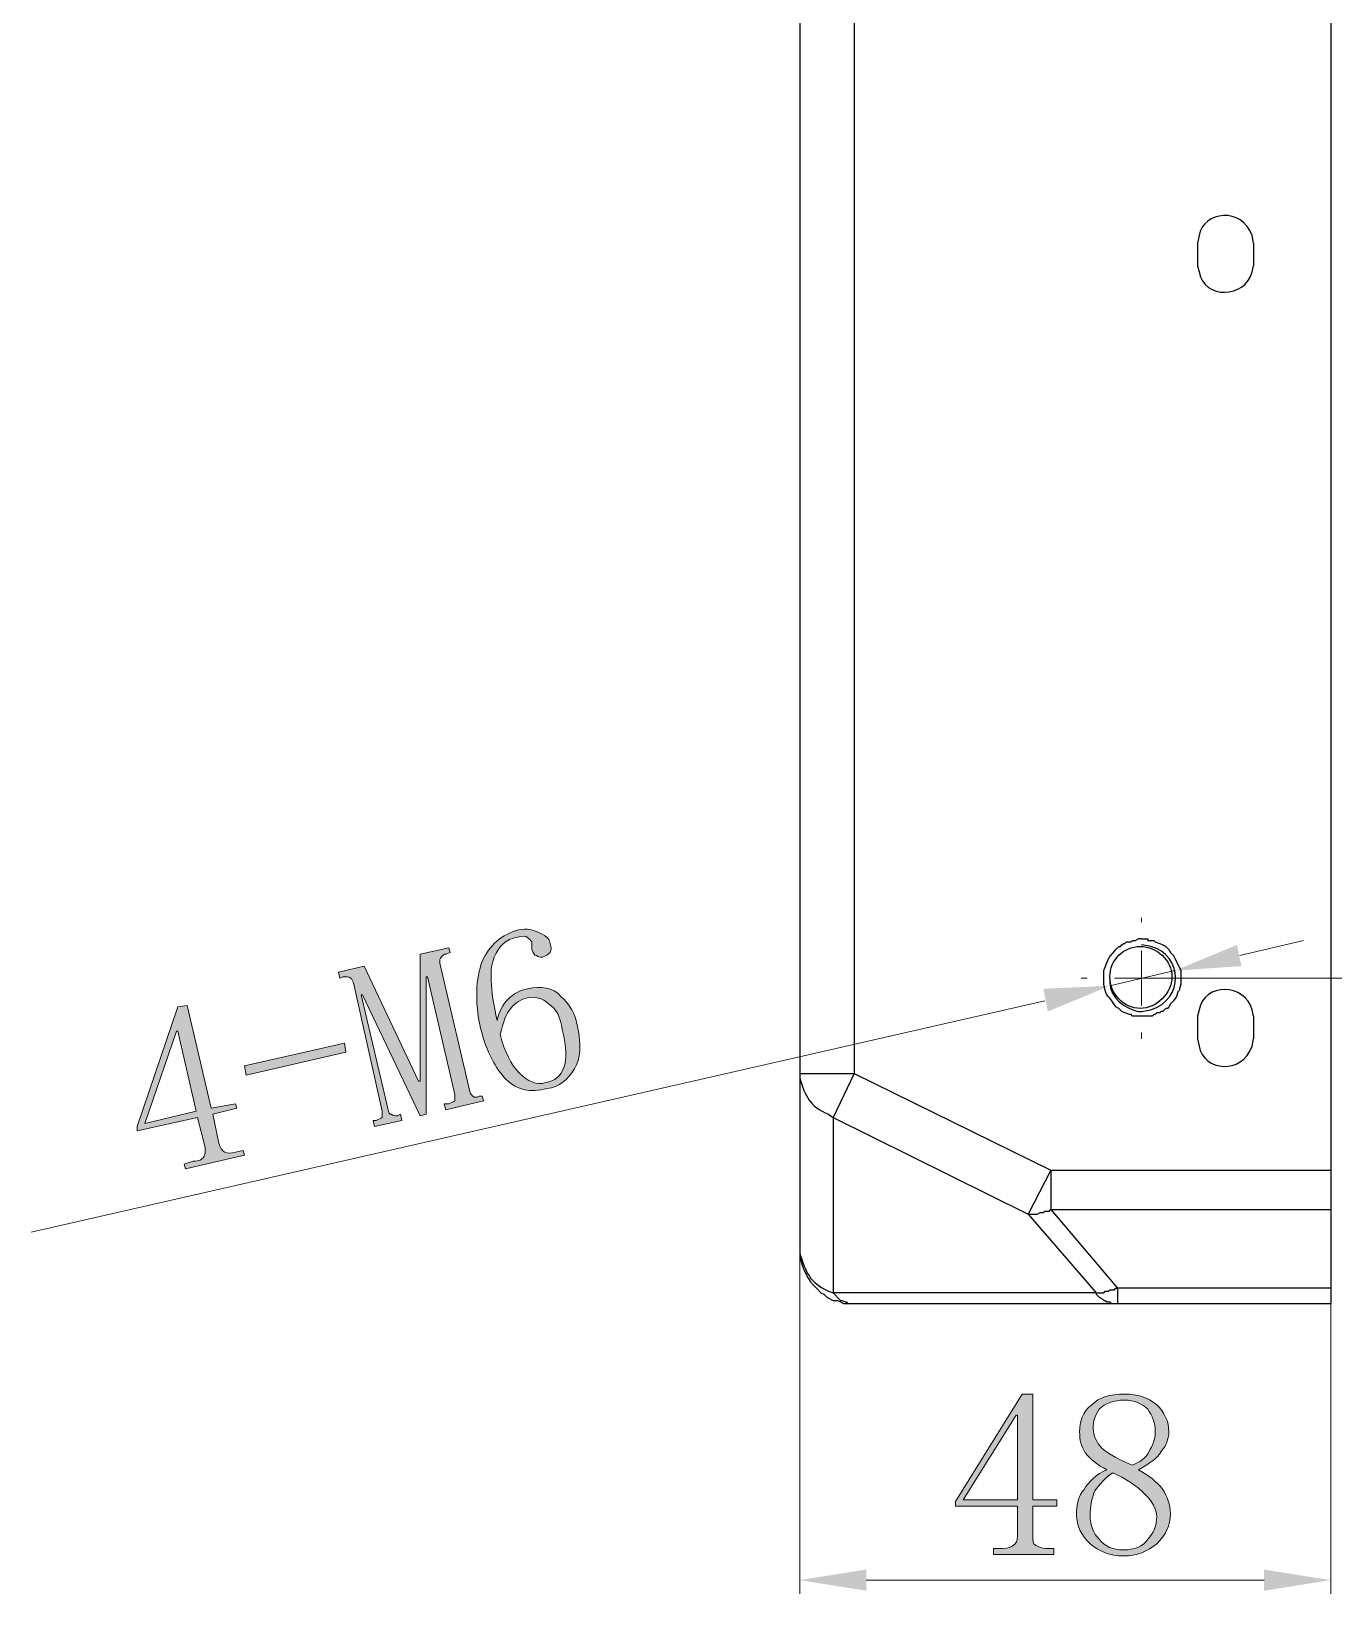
# Model space of a CAD drawing. Header units: millimetres. Extents: x 0 to 297, y 0 to 210.
# Drawn here: x 142.36 to 160.59, y 99.13 to 120.99 of the extents above; entities that cross this region are included whole.
import ezdxf

# ---------------------------------------------------------------- set-up
doc = ezdxf.new("R2010")
doc.units = ezdxf.units.MM

msp = doc.modelspace()

# ---------------------------------------------------------------- hatches: boundary and pattern name
h = msp.add_hatch(color=7)
edge = h.paths.add_edge_path(flags=0)
edge.add_spline(control_points=[(144.988386, 105.434111), (145.009588, 105.370611), (145.03079, 105.328313), (145.073088, 105.307111), (145.115386, 105.286015), (145.15779, 105.286015), (145.22129, 105.307111), (145.22129, 105.307111), (145.327088, 105.328313), (145.327088, 105.328313), (145.327088, 105.328313), (145.34829, 105.264813), (145.34829, 105.264813), (145.34829, 105.264813), (144.52279, 105.074313), (144.52279, 105.074313), (144.52279, 105.074313), (144.501588, 105.137813), (144.501588, 105.137813), (144.501588, 105.137813), (144.628588, 105.180111), (144.628588, 105.180111), (144.71329, 105.180111), (144.755588, 105.201313), (144.77679, 105.243611), (144.797886, 105.264813), (144.797886, 105.328313), (144.797886, 105.370611), (144.797886, 105.370611), (144.692088, 105.794015), (144.692088, 105.794015), (144.692088, 105.794015), (143.845386, 105.603515), (143.845386, 105.603515), (143.845386, 105.603515), (143.845386, 105.667015), (143.845386, 105.667015), (143.845386, 105.667015), (144.416886, 107.339111), (144.416886, 107.339111), (144.416886, 107.339111), (144.543886, 107.360313), (144.543886, 107.360313), (144.543886, 107.360313), (144.882588, 105.921015), (144.882588, 105.921015), (144.882588, 105.921015), (145.22129, 105.984515), (145.22129, 105.984515), (145.22129, 105.984515), (145.242386, 105.921015), (145.242386, 105.921015), (145.242386, 105.921015), (144.90379, 105.836313), (144.90379, 105.836313), (144.90379, 105.836313), (144.988386, 105.434111), (144.988386, 105.434111)], knot_values=[0, 0, 0, 0, 1, 1, 1, 2, 2, 2, 3, 3, 3, 4, 4, 4, 5, 5, 5, 6, 6, 6, 7, 7, 7, 8, 8, 8, 9, 9, 9, 10, 10, 10, 11, 11, 11, 12, 12, 12, 13, 13, 13, 14, 14, 14, 15, 15, 15, 16, 16, 16, 17, 17, 17, 18, 18, 18, 19, 19, 19, 19], degree=3, periodic=1)
edge = h.paths.add_edge_path(flags=0)
edge.add_spline(control_points=[(144.39579, 107.000515), (144.39579, 107.000515), (143.95129, 105.709313), (143.95129, 105.709313), (143.95129, 105.709313), (144.670886, 105.878611), (144.670886, 105.878611), (144.670886, 105.878611), (144.416886, 107.000515), (144.416886, 107.000515), (144.416886, 107.000515), (144.39579, 107.000515), (144.39579, 107.000515)], knot_values=[0, 0, 0, 0, 1, 1, 1, 2, 2, 2, 3, 3, 3, 4, 4, 4, 4], degree=3, periodic=1)
edge = h.paths.add_edge_path(flags=0)
edge.add_spline(control_points=[(145.369386, 106.386611), (145.369386, 106.386611), (145.34829, 106.513611), (145.34829, 106.513611), (145.34829, 106.513611), (146.74529, 106.831111), (146.74529, 106.831111), (146.74529, 106.831111), (146.766386, 106.704111), (146.766386, 106.704111), (146.766386, 106.704111), (145.369386, 106.386611), (145.369386, 106.386611)], knot_values=[0, 0, 0, 0, 1, 1, 1, 2, 2, 2, 3, 3, 3, 4, 4, 4, 4], degree=3, periodic=1)
edge = h.paths.add_edge_path(flags=0)
edge.add_spline(control_points=[(148.502088, 106.153813), (148.502088, 106.132611), (148.52329, 106.111515), (148.544386, 106.090313), (148.565588, 106.069111), (148.58679, 106.069111), (148.629088, 106.090313), (148.629088, 106.090313), (148.671386, 106.090313), (148.671386, 106.090313), (148.671386, 106.090313), (148.692588, 106.026813), (148.692588, 106.026813), (148.692588, 106.026813), (148.163386, 105.899813), (148.163386, 105.899813), (148.163386, 105.899813), (148.14229, 105.984515), (148.14229, 105.984515), (148.14229, 105.984515), (148.20579, 105.984515), (148.20579, 105.984515), (148.248088, 106.005611), (148.26929, 106.005611), (148.290386, 106.026813), (148.290386, 106.048015), (148.290386, 106.090313), (148.290386, 106.111515), (148.290386, 106.111515), (147.909386, 107.762515), (147.909386, 107.762515), (147.909386, 107.762515), (147.88829, 107.762515), (147.88829, 107.762515), (147.88829, 107.762515), (147.88829, 105.836313), (147.88829, 105.836313), (147.88829, 105.836313), (147.803588, 105.815111), (147.803588, 105.815111), (147.803588, 105.815111), (146.99929, 107.508515), (146.99929, 107.508515), (146.99929, 107.508515), (146.978088, 107.508515), (146.978088, 107.508515), (146.978088, 107.508515), (147.359088, 105.899813), (147.359088, 105.899813), (147.359088, 105.857515), (147.38029, 105.836313), (147.401386, 105.836313), (147.422588, 105.815111), (147.44379, 105.815111), (147.486088, 105.815111), (147.486088, 105.815111), (147.528386, 105.836313), (147.528386, 105.836313), (147.528386, 105.836313), (147.549588, 105.751611), (147.549588, 105.751611), (147.549588, 105.751611), (147.168588, 105.667015), (147.168588, 105.667015), (147.168588, 105.667015), (147.147386, 105.751611), (147.147386, 105.751611), (147.147386, 105.751611), (147.18979, 105.751611), (147.18979, 105.751611), (147.232088, 105.772813), (147.25329, 105.772813), (147.274386, 105.794015), (147.274386, 105.815111), (147.274386, 105.857515), (147.274386, 105.878611), (147.274386, 105.878611), (146.87229, 107.677813), (146.87229, 107.677813), (146.851088, 107.720111), (146.851088, 107.741313), (146.829886, 107.741313), (146.80879, 107.762515), (146.766386, 107.762515), (146.724088, 107.762515), (146.724088, 107.762515), (146.68179, 107.741313), (146.68179, 107.741313), (146.68179, 107.741313), (146.660588, 107.826015), (146.660588, 107.826015), (146.660588, 107.826015), (147.020386, 107.910611), (147.020386, 107.910611), (147.020386, 107.910611), (147.782386, 106.302015), (147.782386, 106.302015), (147.782386, 106.302015), (147.803588, 106.302015), (147.803588, 106.302015), (147.803588, 106.302015), (147.803588, 108.080015), (147.803588, 108.080015), (147.803588, 108.080015), (148.20579, 108.164611), (148.20579, 108.164611), (148.20579, 108.164611), (148.226886, 108.101111), (148.226886, 108.101111), (148.226886, 108.101111), (148.163386, 108.080015), (148.163386, 108.080015), (148.14229, 108.080015), (148.121088, 108.058813), (148.099886, 108.037611), (148.07879, 108.016515), (148.07879, 107.995313), (148.07879, 107.953015), (148.07879, 107.953015), (148.502088, 106.153813), (148.502088, 106.153813)], knot_values=[0, 0, 0, 0, 1, 1, 1, 2, 2, 2, 3, 3, 3, 4, 4, 4, 5, 5, 5, 6, 6, 6, 7, 7, 7, 8, 8, 8, 9, 9, 9, 10, 10, 10, 11, 11, 11, 12, 12, 12, 13, 13, 13, 14, 14, 14, 15, 15, 15, 16, 16, 16, 17, 17, 17, 18, 18, 18, 19, 19, 19, 20, 20, 20, 21, 21, 21, 22, 22, 22, 23, 23, 23, 24, 24, 24, 25, 25, 25, 26, 26, 26, 27, 27, 27, 28, 28, 28, 29, 29, 29, 30, 30, 30, 31, 31, 31, 32, 32, 32, 33, 33, 33, 34, 34, 34, 35, 35, 35, 36, 36, 36, 37, 37, 37, 38, 38, 38, 39, 39, 39, 40, 40, 40, 40], degree=3, periodic=1)
edge = h.paths.add_edge_path(flags=0)
edge.add_spline(control_points=[(148.925386, 106.958111), (148.988886, 106.704111), (149.073588, 106.534813), (149.200588, 106.407813), (149.306386, 106.302015), (149.433386, 106.238515), (149.560386, 106.280813), (149.687386, 106.302015), (149.772088, 106.365515), (149.814386, 106.492515), (149.85679, 106.598313), (149.85679, 106.767611), (149.79329, 107.021611), (149.772088, 107.191015), (149.708588, 107.318015), (149.60279, 107.381515), (149.518088, 107.466111), (149.41229, 107.487313), (149.306386, 107.466111), (149.22179, 107.445015), (149.137088, 107.402611), (149.073588, 107.318015), (149.010088, 107.254515), (148.96779, 107.127515), (148.925386, 106.958111), (148.925386, 106.958111), (148.925386, 106.958111), (148.925386, 106.958111)], knot_values=[0, 0, 0, 0, 1, 1, 1, 2, 2, 2, 3, 3, 3, 4, 4, 4, 5, 5, 5, 6, 6, 6, 7, 7, 7, 8, 8, 8, 9, 9, 9, 9], degree=3, periodic=1)
edge = h.paths.add_edge_path(flags=0)
edge.add_spline(control_points=[(149.306386, 107.593111), (149.496886, 107.635515), (149.66629, 107.614313), (149.772088, 107.487313), (149.899088, 107.381515), (149.98379, 107.233313), (150.004886, 107.064015), (150.068386, 106.810015), (150.04729, 106.619515), (149.962588, 106.471313), (149.877886, 106.323111), (149.750886, 106.217313), (149.581588, 106.196111), (149.34879, 106.132611), (149.15829, 106.175015), (149.010088, 106.323111), (148.861886, 106.471313), (148.734886, 106.704111), (148.65029, 107.042813), (148.565588, 107.423813), (148.58679, 107.741313), (148.671386, 107.974111), (148.77729, 108.207015), (148.946588, 108.355111), (149.179386, 108.418611), (149.306386, 108.439813), (149.391088, 108.418611), (149.47579, 108.376313), (149.581588, 108.334015), (149.623886, 108.270515), (149.623886, 108.228111), (149.645088, 108.164611), (149.645088, 108.143515), (149.623886, 108.101111), (149.60279, 108.080015), (149.581588, 108.058813), (149.518088, 108.037611), (149.47579, 108.037611), (149.454588, 108.037611), (149.433386, 108.058813), (149.391088, 108.058813), (149.391088, 108.101111), (149.369886, 108.143515), (149.369886, 108.164611), (149.369886, 108.164611), (149.369886, 108.185813), (149.369886, 108.207015), (149.369886, 108.228111), (149.369886, 108.249313), (149.34879, 108.270515), (149.327588, 108.291611), (149.306386, 108.312813), (149.28529, 108.334015), (149.22179, 108.334015), (149.15829, 108.312813), (149.010088, 108.291611), (148.90429, 108.185813), (148.84079, 108.037611), (148.77729, 107.889515), (148.77729, 107.593111), (148.883088, 107.148611), (148.90429, 107.275611), (148.96779, 107.381515), (149.03129, 107.445015), (149.115886, 107.529611), (149.200588, 107.572015), (149.306386, 107.593111)], knot_values=[0, 0, 0, 0, 1, 1, 1, 2, 2, 2, 3, 3, 3, 4, 4, 4, 5, 5, 5, 6, 6, 6, 7, 7, 7, 8, 8, 8, 9, 9, 9, 10, 10, 10, 11, 11, 11, 12, 12, 12, 13, 13, 13, 14, 14, 14, 15, 15, 15, 16, 16, 16, 17, 17, 17, 18, 18, 18, 19, 19, 19, 20, 20, 20, 21, 21, 21, 22, 22, 22, 22], degree=3, periodic=1)
h = msp.add_hatch(color=7)
h.dxf.hatch_style = 2
h.paths.add_polyline_path([(159.233588, 108.207015), (159.297088, 107.910611), (158.36579, 107.847111)])
h = msp.add_hatch(color=7)
h.dxf.hatch_style = 2
h.paths.add_polyline_path([(156.52429, 107.593111), (156.58779, 107.275611), (157.455588, 107.635515)])
h = msp.add_hatch(color=7)
edge = h.paths.add_edge_path(flags=0)
edge.add_spline(control_points=[(156.376088, 99.930813), (156.376088, 99.867313), (156.376088, 99.825015), (156.418386, 99.803813), (156.46079, 99.782611), (156.503088, 99.761515), (156.566588, 99.761515), (156.566588, 99.761515), (156.672386, 99.761515), (156.672386, 99.761515), (156.672386, 99.761515), (156.672386, 99.676813), (156.672386, 99.676813), (156.672386, 99.676813), (155.82579, 99.676813), (155.82579, 99.676813), (155.82579, 99.676813), (155.82579, 99.761515), (155.82579, 99.761515), (155.82579, 99.761515), (155.95279, 99.761515), (155.95279, 99.761515), (156.037386, 99.761515), (156.07979, 99.782611), (156.100886, 99.803813), (156.14329, 99.825015), (156.164386, 99.867313), (156.164386, 99.930813), (156.164386, 99.930813), (156.164386, 100.354111), (156.164386, 100.354111), (156.164386, 100.354111), (155.296588, 100.354111), (155.296588, 100.354111), (155.296588, 100.354111), (155.296588, 100.417611), (155.296588, 100.417611), (155.296588, 100.417611), (156.227886, 101.920515), (156.227886, 101.920515), (156.227886, 101.920515), (156.376088, 101.920515), (156.376088, 101.920515), (156.376088, 101.920515), (156.376088, 100.438813), (156.376088, 100.438813), (156.376088, 100.438813), (156.71479, 100.438813), (156.71479, 100.438813), (156.71479, 100.438813), (156.71479, 100.354111), (156.71479, 100.354111), (156.71479, 100.354111), (156.376088, 100.354111), (156.376088, 100.354111), (156.376088, 100.354111), (156.376088, 99.930813), (156.376088, 99.930813)], knot_values=[0, 0, 0, 0, 1, 1, 1, 2, 2, 2, 3, 3, 3, 4, 4, 4, 5, 5, 5, 6, 6, 6, 7, 7, 7, 8, 8, 8, 9, 9, 9, 10, 10, 10, 11, 11, 11, 12, 12, 12, 13, 13, 13, 14, 14, 14, 15, 15, 15, 16, 16, 16, 17, 17, 17, 18, 18, 18, 19, 19, 19, 19], degree=3, periodic=1)
edge = h.paths.add_edge_path(flags=0)
edge.add_spline(control_points=[(156.14329, 101.624111), (156.14329, 101.624111), (155.402386, 100.438813), (155.402386, 100.438813), (155.402386, 100.438813), (156.164386, 100.438813), (156.164386, 100.438813), (156.164386, 100.438813), (156.164386, 101.624111), (156.164386, 101.624111), (156.164386, 101.624111), (156.14329, 101.624111), (156.14329, 101.624111)], knot_values=[0, 0, 0, 0, 1, 1, 1, 2, 2, 2, 3, 3, 3, 4, 4, 4, 4], degree=3, periodic=1)
edge = h.paths.add_edge_path(flags=0)
edge.add_spline(control_points=[(157.180386, 100.227111), (157.180386, 100.079015), (157.22279, 99.973111), (157.307386, 99.888515), (157.392088, 99.782611), (157.497886, 99.740313), (157.646088, 99.740313), (157.79429, 99.740313), (157.92129, 99.782611), (157.98479, 99.888515), (158.069386, 99.973111), (158.11179, 100.079015), (158.11179, 100.206015), (158.11179, 100.311813), (158.04829, 100.417611), (157.942386, 100.523515), (157.836588, 100.629313), (157.688386, 100.735111), (157.497886, 100.819813), (157.392088, 100.756313), (157.307386, 100.650515), (157.243886, 100.565813), (157.201588, 100.460015), (157.180386, 100.333015), (157.180386, 100.227111), (157.180386, 100.227111), (157.180386, 100.227111), (157.180386, 100.227111)], knot_values=[0, 0, 0, 0, 1, 1, 1, 2, 2, 2, 3, 3, 3, 4, 4, 4, 5, 5, 5, 6, 6, 6, 7, 7, 7, 8, 8, 8, 9, 9, 9, 9], degree=3, periodic=1)
edge = h.paths.add_edge_path(flags=0)
edge.add_spline(control_points=[(158.30229, 100.248313), (158.30229, 100.079015), (158.23879, 99.952015), (158.11179, 99.825015), (157.98479, 99.719111), (157.836588, 99.655611), (157.646088, 99.655611), (157.455588, 99.655611), (157.307386, 99.719111), (157.180386, 99.825015), (157.053386, 99.952015), (156.989886, 100.079015), (156.989886, 100.227111), (156.989886, 100.375313), (157.011088, 100.502313), (157.09579, 100.587015), (157.15929, 100.692813), (157.265088, 100.798611), (157.41329, 100.862111), (157.28629, 100.925611), (157.180386, 101.010313), (157.116886, 101.095015), (157.053386, 101.179611), (157.03229, 101.285515), (157.03229, 101.391313), (157.03229, 101.539515), (157.074588, 101.666515), (157.201588, 101.772313), (157.307386, 101.878111), (157.455588, 101.920515), (157.66729, 101.920515), (157.836588, 101.920515), (157.98479, 101.878111), (158.11179, 101.772313), (158.217588, 101.666515), (158.281088, 101.539515), (158.281088, 101.391313), (158.281088, 101.285515), (158.23879, 101.200813), (158.17529, 101.116111), (158.11179, 101.010313), (158.005886, 100.946813), (157.85779, 100.862111), (158.005886, 100.777515), (158.11179, 100.692813), (158.196386, 100.587015), (158.259886, 100.481111), (158.30229, 100.375313), (158.30229, 100.248313), (158.30229, 100.248313), (158.30229, 100.248313), (158.30229, 100.248313)], knot_values=[0, 0, 0, 0, 1, 1, 1, 2, 2, 2, 3, 3, 3, 4, 4, 4, 5, 5, 5, 6, 6, 6, 7, 7, 7, 8, 8, 8, 9, 9, 9, 10, 10, 10, 11, 11, 11, 12, 12, 12, 13, 13, 13, 14, 14, 14, 15, 15, 15, 16, 16, 16, 17, 17, 17, 17], degree=3, periodic=1)
edge = h.paths.add_edge_path(flags=0)
edge.add_spline(control_points=[(158.090588, 101.391313), (158.090588, 101.518313), (158.04829, 101.624111), (157.98479, 101.708813), (157.900088, 101.793515), (157.79429, 101.835813), (157.66729, 101.835813), (157.497886, 101.835813), (157.392088, 101.793515), (157.307386, 101.708813), (157.243886, 101.624111), (157.22279, 101.539515), (157.22279, 101.433611), (157.22279, 101.349015), (157.265088, 101.243111), (157.34979, 101.158515), (157.455588, 101.073813), (157.60379, 100.989111), (157.773088, 100.925611), (157.878886, 100.968015), (157.963588, 101.031515), (158.005886, 101.116111), (158.04829, 101.200813), (158.090588, 101.285515), (158.090588, 101.391313)], knot_values=[0, 0, 0, 0, 1, 1, 1, 2, 2, 2, 3, 3, 3, 4, 4, 4, 5, 5, 5, 6, 6, 6, 7, 7, 7, 8, 8, 8, 8], degree=3, periodic=1)
h = msp.add_hatch(color=7)
h.dxf.hatch_style = 2
h.paths.add_polyline_path([(154.04779, 99.465111), (154.04779, 99.168813), (153.116386, 99.317015)])
h = msp.add_hatch(color=7)
h.dxf.hatch_style = 2
h.paths.add_polyline_path([(159.614588, 99.465111), (159.614588, 99.168813), (160.545886, 99.317015)])

# ---------------------------------------------------------------- linework, layer by layer
at = {"color": 7, "lineweight": 25}
for points in [[(160.545886, 130.707111), (160.545886, 105.053111)], [(153.116386, 129.331313), (153.116386, 106.407813)], [(153.878386, 129.331313), (153.878386, 106.407813)], [(159.466386, 118.028313), (159.466386, 117.710813)], [(157.900088, 108.291611), (157.85779, 108.291611), (157.815386, 108.270515)], [(157.900088, 108.291611), (157.98479, 108.291611), (157.98479, 108.270515), (158.069386, 108.270515), (158.090588, 108.249313), (158.154088, 108.228111), (158.196386, 108.207015), (158.23879, 108.185813), (158.281088, 108.143515), (158.30229, 108.101111), (158.344588, 108.058813), (158.450386, 107.847111), (158.450386, 107.656611), (158.42929, 107.593111), (158.42929, 107.572015), (158.408088, 107.550813), (158.386886, 107.487313), (158.344588, 107.423813), (158.30229, 107.381515), (158.281088, 107.339111), (158.259886, 107.318015), (158.23879, 107.318015), (158.196386, 107.275611), (158.17529, 107.275611), (158.154088, 107.254515), (158.11179, 107.254515), (158.090588, 107.233313), (158.069386, 107.233313), (158.04829, 107.212111), (158.005886, 107.212111)], [(158.005886, 107.212111), (157.900088, 107.212111)], [(159.466386, 107.212111), (159.466386, 106.894611)], [(153.116386, 106.407813), (153.878386, 106.407813), (153.582088, 105.794015)], [(153.116386, 106.407813), (153.116386, 103.952515)], [(153.878386, 106.407813), (156.630088, 105.053111)], [(153.582088, 105.794015), (156.312588, 104.439313)], [(153.582088, 105.794015), (153.582088, 103.338611)], [(156.630088, 105.053111), (156.312588, 104.439313)], [(156.630088, 105.053111), (156.630088, 104.756813), (156.630088, 104.502813)], [(156.630088, 105.053111), (160.545886, 105.053111)], [(160.545886, 105.053111), (160.545886, 104.502813)], [(156.312588, 104.439313), (156.439588, 104.439313), (156.481886, 104.460515), (156.52429, 104.460515), (156.545386, 104.481611), (156.608886, 104.481611), (156.630088, 104.502813)], [(156.312588, 104.439313), (157.265088, 103.338611)], [(156.630088, 104.502813), (160.545886, 104.502813)], [(156.630088, 104.502813), (157.561386, 103.402111)], [(160.545886, 104.502813), (160.545886, 103.402111)], [(153.34929, 103.402111), (153.41279, 103.338611), (153.455088, 103.317515), (153.497386, 103.275111), (153.582088, 103.232813), (153.645588, 103.232813), (153.687886, 103.211611), (153.73029, 103.190515), (153.878386, 103.190515)], [(157.265088, 103.338611), (153.582088, 103.338611)], [(153.582088, 103.338611), (153.687886, 103.232813), (153.709088, 103.232813), (153.751386, 103.211611), (153.772588, 103.211611), (153.79379, 103.190515), (153.878386, 103.190515)], [(157.265088, 103.338611), (157.370886, 103.338611), (157.392088, 103.359813), (157.434386, 103.359813), (157.455588, 103.381015), (157.519088, 103.381015), (157.54029, 103.402111), (157.561386, 103.402111)], [(157.265088, 103.338611), (157.265088, 103.317515), (157.307386, 103.275111), (157.34979, 103.254015), (157.370886, 103.232813), (157.392088, 103.232813), (157.41329, 103.211611), (157.455588, 103.211611), (157.47679, 103.190515), (157.561386, 103.190515)], [(160.545886, 103.402111), (157.561386, 103.402111)], [(157.561386, 103.402111), (157.561386, 103.232813), (157.561386, 103.190515)], [(160.545886, 103.402111), (160.545886, 103.190515)], [(153.878386, 103.190515), (157.561386, 103.190515)], [(157.561386, 103.190515), (160.545886, 103.190515)]]:
    msp.add_lwpolyline(points, dxfattribs=at)
at = {"color": 7, "lineweight": 15}
for points in [[(157.900088, 108.588015), (157.900088, 108.524515)], [(160.164886, 108.270515), (159.275886, 108.058813)], [(157.900088, 108.122313), (157.900088, 107.741313), (157.519088, 107.741313)], [(158.36579, 107.847111), (157.455588, 107.635515)], [(157.138088, 107.741313), (157.053386, 107.741313)], [(157.900088, 107.741313), (158.30229, 107.741313)], [(157.900088, 107.741313), (157.900088, 107.360313)], [(158.005886, 107.741313), (166.536088, 107.741313)], [(158.68329, 107.741313), (158.767886, 107.741313)], [(156.545386, 107.423813), (142.36379, 104.185313)], [(157.900088, 106.979313), (157.900088, 106.894611)], [(160.545886, 104.397015), (160.545886, 99.126515)], [(153.116386, 103.867813), (153.116386, 99.126515)], [(154.04779, 99.317015), (159.614588, 99.317015)]]:
    msp.add_lwpolyline(points, dxfattribs=at)
at = {"color": 7, "lineweight": 5}
for points in [[(144.39579, 107.000515), (143.95129, 105.709313), (144.670886, 105.878611), (144.416886, 107.000515)], [(145.369386, 106.386611), (145.34829, 106.513611), (146.74529, 106.831111), (146.766386, 106.704111)], [(156.14329, 101.624111), (155.402386, 100.438813), (156.164386, 100.438813), (156.164386, 101.624111)]]:
    msp.add_lwpolyline(points, close=True, dxfattribs=at)
at = {"color": 7, "lineweight": 25}
for points, knots in [([(159.466386, 118.028313), (159.466386, 118.028313), (159.44529, 118.134111), (159.44529, 118.134111), (159.307989, 118.536983), (158.763017, 118.480892), (158.704386, 118.134111), (158.704386, 118.134111), (158.68329, 118.028313), (158.68329, 118.028313), (158.68329, 118.028313), (158.68329, 117.710813), (158.68329, 117.710813)], [0, 0, 0, 0, 1, 1, 1, 2, 2, 2, 3, 3, 3, 4, 4, 4, 4]), ([(158.68329, 117.710813), (158.68329, 117.710813), (158.704386, 117.626111), (158.704386, 117.626111), (158.769685, 117.236997), (159.351416, 117.255412), (159.44529, 117.626111), (159.44529, 117.626111), (159.466386, 117.710813), (159.466386, 117.710813)], [0, 0, 0, 0, 1, 1, 1, 2, 2, 2, 3, 3, 3, 3]), ([(157.900088, 107.212111), (157.900088, 107.212111), (157.773088, 107.212111), (157.773088, 107.212111), (157.773088, 107.212111), (157.751886, 107.233313), (157.751886, 107.233313), (157.751886, 107.233313), (157.73079, 107.233313), (157.73079, 107.233313), (157.73079, 107.233313), (157.66729, 107.254515), (157.66729, 107.254515), (157.66729, 107.254515), (157.624886, 107.275611), (157.624886, 107.275611), (157.624886, 107.275611), (157.582588, 107.318015), (157.582588, 107.318015), (157.582588, 107.318015), (157.54029, 107.339111), (157.54029, 107.339111), (157.427683, 107.531692), (157.416112, 107.434396), (157.370886, 107.656611), (157.370886, 107.656611), (157.370886, 107.847111), (157.370886, 107.847111), (157.432304, 107.999511), (157.415406, 108.005896), (157.54029, 108.143515), (157.54029, 108.143515), (157.582588, 108.185813), (157.582588, 108.185813), (157.582588, 108.185813), (157.60379, 108.185813), (157.60379, 108.185813), (157.60379, 108.185813), (157.624886, 108.207015), (157.624886, 108.207015), (157.624886, 108.207015), (157.646088, 108.228111), (157.646088, 108.228111), (157.646088, 108.228111), (157.66729, 108.228111), (157.66729, 108.228111), (157.66729, 108.228111), (157.688386, 108.249313), (157.688386, 108.249313), (157.688386, 108.249313), (157.751886, 108.249313), (157.751886, 108.249313), (157.751886, 108.249313), (157.773088, 108.270515), (157.773088, 108.270515), (157.773088, 108.270515), (157.815386, 108.270515), (157.815386, 108.270515)], [0, 0, 0, 0, 1, 1, 1, 2, 2, 2, 3, 3, 3, 4, 4, 4, 5, 5, 5, 6, 6, 6, 7, 7, 7, 8, 8, 8, 9, 9, 9, 10, 10, 10, 11, 11, 11, 12, 12, 12, 13, 13, 13, 14, 14, 14, 15, 15, 15, 16, 16, 16, 17, 17, 17, 18, 18, 18, 19, 19, 19, 19]), ([(157.455588, 107.741313), (157.455588, 107.741313), (157.455588, 107.677813), (157.455588, 107.677813), (157.454917, 107.468616), (157.66729, 107.313394), (157.85779, 107.275611), (157.85779, 107.275611), (157.900088, 107.275611), (157.900088, 107.275611), (157.900088, 107.275611), (158.027088, 107.296813), (158.027088, 107.296813), (158.497411, 107.44251), (158.482489, 108.066186), (158.027088, 108.185813), (158.027088, 108.185813), (157.900088, 108.207015), (157.900088, 108.207015)], [0, 0, 0, 0, 1, 1, 1, 2, 2, 2, 3, 3, 3, 4, 4, 4, 5, 5, 5, 6, 6, 6, 6]), ([(157.455588, 107.762515), (157.455588, 107.529611), (157.646088, 107.318015), (157.878886, 107.318015), (158.11179, 107.318015), (158.323386, 107.529611), (158.323386, 107.762515), (158.323386, 107.995313), (158.11179, 108.185813), (157.878886, 108.185813), (157.646088, 108.185813), (157.455588, 107.995313), (157.455588, 107.762515), (157.455588, 107.762515), (157.455588, 107.762515), (157.455588, 107.762515)], [0, 0, 0, 0, 1, 1, 1, 2, 2, 2, 3, 3, 3, 4, 4, 4, 5, 5, 5, 5]), ([(159.466386, 107.212111), (159.466386, 107.212111), (159.44529, 107.296813), (159.44529, 107.296813), (159.351416, 107.667582), (158.769685, 107.685892), (158.704386, 107.296813), (158.704386, 107.296813), (158.68329, 107.212111), (158.68329, 107.212111), (158.68329, 107.212111), (158.68329, 106.894611), (158.68329, 106.894611)], [0, 0, 0, 0, 1, 1, 1, 2, 2, 2, 3, 3, 3, 4, 4, 4, 4]), ([(158.68329, 106.894611), (158.68329, 106.894611), (158.704386, 106.788813), (158.704386, 106.788813), (158.763017, 106.441997), (159.307989, 106.385906), (159.44529, 106.788813), (159.44529, 106.788813), (159.466386, 106.894611), (159.466386, 106.894611)], [0, 0, 0, 0, 1, 1, 1, 2, 2, 2, 3, 3, 3, 3]), ([(153.116386, 106.407813), (153.116386, 106.407813), (153.116386, 106.344313), (153.116386, 106.344313), (153.197207, 106.085692), (153.251888, 105.947403), (153.518588, 105.836313), (153.518588, 105.836313), (153.582088, 105.794015), (153.582088, 105.794015)], [0, 0, 0, 0, 1, 1, 1, 2, 2, 2, 3, 3, 3, 3]), ([(153.116386, 103.952515), (153.116386, 103.952515), (153.116386, 103.889015), (153.116386, 103.889015), (153.204616, 103.617306), (153.254004, 103.487483), (153.518588, 103.359813), (153.518588, 103.359813), (153.582088, 103.338611), (153.582088, 103.338611)], [0, 0, 0, 0, 1, 1, 1, 2, 2, 2, 3, 3, 3, 3]), ([(153.116386, 103.952515), (153.116386, 103.952515), (153.116386, 103.910111), (153.116386, 103.910111), (153.122101, 103.7563), (153.203592, 103.562308), (153.306886, 103.444515), (153.306886, 103.444515), (153.34929, 103.402111), (153.34929, 103.402111)], [0, 0, 0, 0, 1, 1, 1, 2, 2, 2, 3, 3, 3, 3])]:
    msp.add_open_spline(points, degree=3, knots=knots, dxfattribs=at)
at = {"color": 7, "lineweight": 5}
for points, knots in [([(149.306386, 107.593111), (149.496886, 107.635515), (149.66629, 107.614313), (149.772088, 107.487313), (149.899088, 107.381515), (149.98379, 107.233313), (150.004886, 107.064015), (150.068386, 106.810015), (150.04729, 106.619515), (149.962588, 106.471313), (149.877886, 106.323111), (149.750886, 106.217313), (149.581588, 106.196111), (149.34879, 106.132611), (149.15829, 106.175015), (149.010088, 106.323111), (148.861886, 106.471313), (148.734886, 106.704111), (148.65029, 107.042813), (148.565588, 107.423813), (148.58679, 107.741313), (148.671386, 107.974111), (148.77729, 108.207015), (148.946588, 108.355111), (149.179386, 108.418611), (149.306386, 108.439813), (149.391088, 108.418611), (149.47579, 108.376313), (149.581588, 108.334015), (149.623886, 108.270515), (149.623886, 108.228111), (149.645088, 108.164611), (149.645088, 108.143515), (149.623886, 108.101111), (149.60279, 108.080015), (149.581588, 108.058813), (149.518088, 108.037611), (149.47579, 108.037611), (149.454588, 108.037611), (149.433386, 108.058813), (149.391088, 108.058813), (149.391088, 108.101111), (149.369886, 108.143515), (149.369886, 108.164611), (149.369886, 108.164611), (149.369886, 108.185813), (149.369886, 108.207015), (149.369886, 108.228111), (149.369886, 108.249313), (149.34879, 108.270515), (149.327588, 108.291611), (149.306386, 108.312813), (149.28529, 108.334015), (149.22179, 108.334015), (149.15829, 108.312813), (149.010088, 108.291611), (148.90429, 108.185813), (148.84079, 108.037611), (148.77729, 107.889515), (148.77729, 107.593111), (148.883088, 107.148611), (148.90429, 107.275611), (148.96779, 107.381515), (149.03129, 107.445015), (149.115886, 107.529611), (149.200588, 107.572015), (149.306386, 107.593111), (149.306386, 107.593111), (149.306386, 107.593111), (149.306386, 107.593111)], [0, 0, 0, 0, 1, 1, 1, 2, 2, 2, 3, 3, 3, 4, 4, 4, 5, 5, 5, 6, 6, 6, 7, 7, 7, 8, 8, 8, 9, 9, 9, 10, 10, 10, 11, 11, 11, 12, 12, 12, 13, 13, 13, 14, 14, 14, 15, 15, 15, 16, 16, 16, 17, 17, 17, 18, 18, 18, 19, 19, 19, 20, 20, 20, 21, 21, 21, 22, 22, 22, 23, 23, 23, 23]), ([(148.502088, 106.153813), (148.502088, 106.132611), (148.52329, 106.111515), (148.544386, 106.090313), (148.565588, 106.069111), (148.58679, 106.069111), (148.629088, 106.090313), (148.629088, 106.090313), (148.671386, 106.090313), (148.671386, 106.090313), (148.671386, 106.090313), (148.692588, 106.026813), (148.692588, 106.026813), (148.692588, 106.026813), (148.163386, 105.899813), (148.163386, 105.899813), (148.163386, 105.899813), (148.14229, 105.984515), (148.14229, 105.984515), (148.14229, 105.984515), (148.20579, 105.984515), (148.20579, 105.984515), (148.248088, 106.005611), (148.26929, 106.005611), (148.290386, 106.026813), (148.290386, 106.048015), (148.290386, 106.090313), (148.290386, 106.111515), (148.290386, 106.111515), (147.909386, 107.762515), (147.909386, 107.762515), (147.909386, 107.762515), (147.88829, 107.762515), (147.88829, 107.762515), (147.88829, 107.762515), (147.88829, 105.836313), (147.88829, 105.836313), (147.88829, 105.836313), (147.803588, 105.815111), (147.803588, 105.815111), (147.803588, 105.815111), (146.99929, 107.508515), (146.99929, 107.508515), (146.99929, 107.508515), (146.978088, 107.508515), (146.978088, 107.508515), (146.978088, 107.508515), (147.359088, 105.899813), (147.359088, 105.899813), (147.359088, 105.857515), (147.38029, 105.836313), (147.401386, 105.836313), (147.422588, 105.815111), (147.44379, 105.815111), (147.486088, 105.815111), (147.486088, 105.815111), (147.528386, 105.836313), (147.528386, 105.836313), (147.528386, 105.836313), (147.549588, 105.751611), (147.549588, 105.751611), (147.549588, 105.751611), (147.168588, 105.667015), (147.168588, 105.667015), (147.168588, 105.667015), (147.147386, 105.751611), (147.147386, 105.751611), (147.147386, 105.751611), (147.18979, 105.751611), (147.18979, 105.751611), (147.232088, 105.772813), (147.25329, 105.772813), (147.274386, 105.794015), (147.274386, 105.815111), (147.274386, 105.857515), (147.274386, 105.878611), (147.274386, 105.878611), (146.87229, 107.677813), (146.87229, 107.677813), (146.851088, 107.720111), (146.851088, 107.741313), (146.829886, 107.741313), (146.80879, 107.762515), (146.766386, 107.762515), (146.724088, 107.762515), (146.724088, 107.762515), (146.68179, 107.741313), (146.68179, 107.741313), (146.68179, 107.741313), (146.660588, 107.826015), (146.660588, 107.826015), (146.660588, 107.826015), (147.020386, 107.910611), (147.020386, 107.910611), (147.020386, 107.910611), (147.782386, 106.302015), (147.782386, 106.302015), (147.782386, 106.302015), (147.803588, 106.302015), (147.803588, 106.302015), (147.803588, 106.302015), (147.803588, 108.080015), (147.803588, 108.080015), (147.803588, 108.080015), (148.20579, 108.164611), (148.20579, 108.164611), (148.20579, 108.164611), (148.226886, 108.101111), (148.226886, 108.101111), (148.226886, 108.101111), (148.163386, 108.080015), (148.163386, 108.080015), (148.14229, 108.080015), (148.121088, 108.058813), (148.099886, 108.037611), (148.07879, 108.016515), (148.07879, 107.995313), (148.07879, 107.953015), (148.07879, 107.953015), (148.502088, 106.153813), (148.502088, 106.153813)], [0, 0, 0, 0, 1, 1, 1, 2, 2, 2, 3, 3, 3, 4, 4, 4, 5, 5, 5, 6, 6, 6, 7, 7, 7, 8, 8, 8, 9, 9, 9, 10, 10, 10, 11, 11, 11, 12, 12, 12, 13, 13, 13, 14, 14, 14, 15, 15, 15, 16, 16, 16, 17, 17, 17, 18, 18, 18, 19, 19, 19, 20, 20, 20, 21, 21, 21, 22, 22, 22, 23, 23, 23, 24, 24, 24, 25, 25, 25, 26, 26, 26, 27, 27, 27, 28, 28, 28, 29, 29, 29, 30, 30, 30, 31, 31, 31, 32, 32, 32, 33, 33, 33, 34, 34, 34, 35, 35, 35, 36, 36, 36, 37, 37, 37, 38, 38, 38, 39, 39, 39, 40, 40, 40, 40]), ([(148.925386, 106.958111), (148.988886, 106.704111), (149.073588, 106.534813), (149.200588, 106.407813), (149.306386, 106.302015), (149.433386, 106.238515), (149.560386, 106.280813), (149.687386, 106.302015), (149.772088, 106.365515), (149.814386, 106.492515), (149.85679, 106.598313), (149.85679, 106.767611), (149.79329, 107.021611), (149.772088, 107.191015), (149.708588, 107.318015), (149.60279, 107.381515), (149.518088, 107.466111), (149.41229, 107.487313), (149.306386, 107.466111), (149.22179, 107.445015), (149.137088, 107.402611), (149.073588, 107.318015), (149.010088, 107.254515), (148.96779, 107.127515), (148.925386, 106.958111), (148.925386, 106.958111), (148.925386, 106.958111), (148.925386, 106.958111)], [0, 0, 0, 0, 1, 1, 1, 2, 2, 2, 3, 3, 3, 4, 4, 4, 5, 5, 5, 6, 6, 6, 7, 7, 7, 8, 8, 8, 9, 9, 9, 9]), ([(144.988386, 105.434111), (145.009588, 105.370611), (145.03079, 105.328313), (145.073088, 105.307111), (145.115386, 105.286015), (145.15779, 105.286015), (145.22129, 105.307111), (145.22129, 105.307111), (145.327088, 105.328313), (145.327088, 105.328313), (145.327088, 105.328313), (145.34829, 105.264813), (145.34829, 105.264813), (145.34829, 105.264813), (144.52279, 105.074313), (144.52279, 105.074313), (144.52279, 105.074313), (144.501588, 105.137813), (144.501588, 105.137813), (144.501588, 105.137813), (144.628588, 105.180111), (144.628588, 105.180111), (144.71329, 105.180111), (144.755588, 105.201313), (144.77679, 105.243611), (144.797886, 105.264813), (144.797886, 105.328313), (144.797886, 105.370611), (144.797886, 105.370611), (144.692088, 105.794015), (144.692088, 105.794015), (144.692088, 105.794015), (143.845386, 105.603515), (143.845386, 105.603515), (143.845386, 105.603515), (143.845386, 105.667015), (143.845386, 105.667015), (143.845386, 105.667015), (144.416886, 107.339111), (144.416886, 107.339111), (144.416886, 107.339111), (144.543886, 107.360313), (144.543886, 107.360313), (144.543886, 107.360313), (144.882588, 105.921015), (144.882588, 105.921015), (144.882588, 105.921015), (145.22129, 105.984515), (145.22129, 105.984515), (145.22129, 105.984515), (145.242386, 105.921015), (145.242386, 105.921015), (145.242386, 105.921015), (144.90379, 105.836313), (144.90379, 105.836313), (144.90379, 105.836313), (144.988386, 105.434111), (144.988386, 105.434111)], [0, 0, 0, 0, 1, 1, 1, 2, 2, 2, 3, 3, 3, 4, 4, 4, 5, 5, 5, 6, 6, 6, 7, 7, 7, 8, 8, 8, 9, 9, 9, 10, 10, 10, 11, 11, 11, 12, 12, 12, 13, 13, 13, 14, 14, 14, 15, 15, 15, 16, 16, 16, 17, 17, 17, 18, 18, 18, 19, 19, 19, 19]), ([(156.376088, 99.930813), (156.376088, 99.867313), (156.376088, 99.825015), (156.418386, 99.803813), (156.46079, 99.782611), (156.503088, 99.761515), (156.566588, 99.761515), (156.566588, 99.761515), (156.672386, 99.761515), (156.672386, 99.761515), (156.672386, 99.761515), (156.672386, 99.676813), (156.672386, 99.676813), (156.672386, 99.676813), (155.82579, 99.676813), (155.82579, 99.676813), (155.82579, 99.676813), (155.82579, 99.761515), (155.82579, 99.761515), (155.82579, 99.761515), (155.95279, 99.761515), (155.95279, 99.761515), (156.037386, 99.761515), (156.07979, 99.782611), (156.100886, 99.803813), (156.14329, 99.825015), (156.164386, 99.867313), (156.164386, 99.930813), (156.164386, 99.930813), (156.164386, 100.354111), (156.164386, 100.354111), (156.164386, 100.354111), (155.296588, 100.354111), (155.296588, 100.354111), (155.296588, 100.354111), (155.296588, 100.417611), (155.296588, 100.417611), (155.296588, 100.417611), (156.227886, 101.920515), (156.227886, 101.920515), (156.227886, 101.920515), (156.376088, 101.920515), (156.376088, 101.920515), (156.376088, 101.920515), (156.376088, 100.438813), (156.376088, 100.438813), (156.376088, 100.438813), (156.71479, 100.438813), (156.71479, 100.438813), (156.71479, 100.438813), (156.71479, 100.354111), (156.71479, 100.354111), (156.71479, 100.354111), (156.376088, 100.354111), (156.376088, 100.354111), (156.376088, 100.354111), (156.376088, 99.930813), (156.376088, 99.930813)], [0, 0, 0, 0, 1, 1, 1, 2, 2, 2, 3, 3, 3, 4, 4, 4, 5, 5, 5, 6, 6, 6, 7, 7, 7, 8, 8, 8, 9, 9, 9, 10, 10, 10, 11, 11, 11, 12, 12, 12, 13, 13, 13, 14, 14, 14, 15, 15, 15, 16, 16, 16, 17, 17, 17, 18, 18, 18, 19, 19, 19, 19]), ([(158.30229, 100.248313), (158.30229, 100.079015), (158.23879, 99.952015), (158.11179, 99.825015), (157.98479, 99.719111), (157.836588, 99.655611), (157.646088, 99.655611), (157.455588, 99.655611), (157.307386, 99.719111), (157.180386, 99.825015), (157.053386, 99.952015), (156.989886, 100.079015), (156.989886, 100.227111), (156.989886, 100.375313), (157.011088, 100.502313), (157.09579, 100.587015), (157.15929, 100.692813), (157.265088, 100.798611), (157.41329, 100.862111), (157.28629, 100.925611), (157.180386, 101.010313), (157.116886, 101.095015), (157.053386, 101.179611), (157.03229, 101.285515), (157.03229, 101.391313), (157.03229, 101.539515), (157.074588, 101.666515), (157.201588, 101.772313), (157.307386, 101.878111), (157.455588, 101.920515), (157.66729, 101.920515), (157.836588, 101.920515), (157.98479, 101.878111), (158.11179, 101.772313), (158.217588, 101.666515), (158.281088, 101.539515), (158.281088, 101.391313), (158.281088, 101.285515), (158.23879, 101.200813), (158.17529, 101.116111), (158.11179, 101.010313), (158.005886, 100.946813), (157.85779, 100.862111), (158.005886, 100.777515), (158.11179, 100.692813), (158.196386, 100.587015), (158.259886, 100.481111), (158.30229, 100.375313), (158.30229, 100.248313), (158.30229, 100.248313), (158.30229, 100.248313), (158.30229, 100.248313)], [0, 0, 0, 0, 1, 1, 1, 2, 2, 2, 3, 3, 3, 4, 4, 4, 5, 5, 5, 6, 6, 6, 7, 7, 7, 8, 8, 8, 9, 9, 9, 10, 10, 10, 11, 11, 11, 12, 12, 12, 13, 13, 13, 14, 14, 14, 15, 15, 15, 16, 16, 16, 17, 17, 17, 17]), ([(158.090588, 101.391313), (158.090588, 101.518313), (158.04829, 101.624111), (157.98479, 101.708813), (157.900088, 101.793515), (157.79429, 101.835813), (157.66729, 101.835813), (157.497886, 101.835813), (157.392088, 101.793515), (157.307386, 101.708813), (157.243886, 101.624111), (157.22279, 101.539515), (157.22279, 101.433611), (157.22279, 101.349015), (157.265088, 101.243111), (157.34979, 101.158515), (157.455588, 101.073813), (157.60379, 100.989111), (157.773088, 100.925611), (157.878886, 100.968015), (157.963588, 101.031515), (158.005886, 101.116111), (158.04829, 101.200813), (158.090588, 101.285515), (158.090588, 101.391313), (158.090588, 101.391313), (158.090588, 101.391313), (158.090588, 101.391313)], [0, 0, 0, 0, 1, 1, 1, 2, 2, 2, 3, 3, 3, 4, 4, 4, 5, 5, 5, 6, 6, 6, 7, 7, 7, 8, 8, 8, 9, 9, 9, 9]), ([(157.180386, 100.227111), (157.180386, 100.079015), (157.22279, 99.973111), (157.307386, 99.888515), (157.392088, 99.782611), (157.497886, 99.740313), (157.646088, 99.740313), (157.79429, 99.740313), (157.92129, 99.782611), (157.98479, 99.888515), (158.069386, 99.973111), (158.11179, 100.079015), (158.11179, 100.206015), (158.11179, 100.311813), (158.04829, 100.417611), (157.942386, 100.523515), (157.836588, 100.629313), (157.688386, 100.735111), (157.497886, 100.819813), (157.392088, 100.756313), (157.307386, 100.650515), (157.243886, 100.565813), (157.201588, 100.460015), (157.180386, 100.333015), (157.180386, 100.227111), (157.180386, 100.227111), (157.180386, 100.227111), (157.180386, 100.227111)], [0, 0, 0, 0, 1, 1, 1, 2, 2, 2, 3, 3, 3, 4, 4, 4, 5, 5, 5, 6, 6, 6, 7, 7, 7, 8, 8, 8, 9, 9, 9, 9])]:
    msp.add_open_spline(points, degree=3, knots=knots, dxfattribs=at)

doc.saveas('drawing.dxf')
